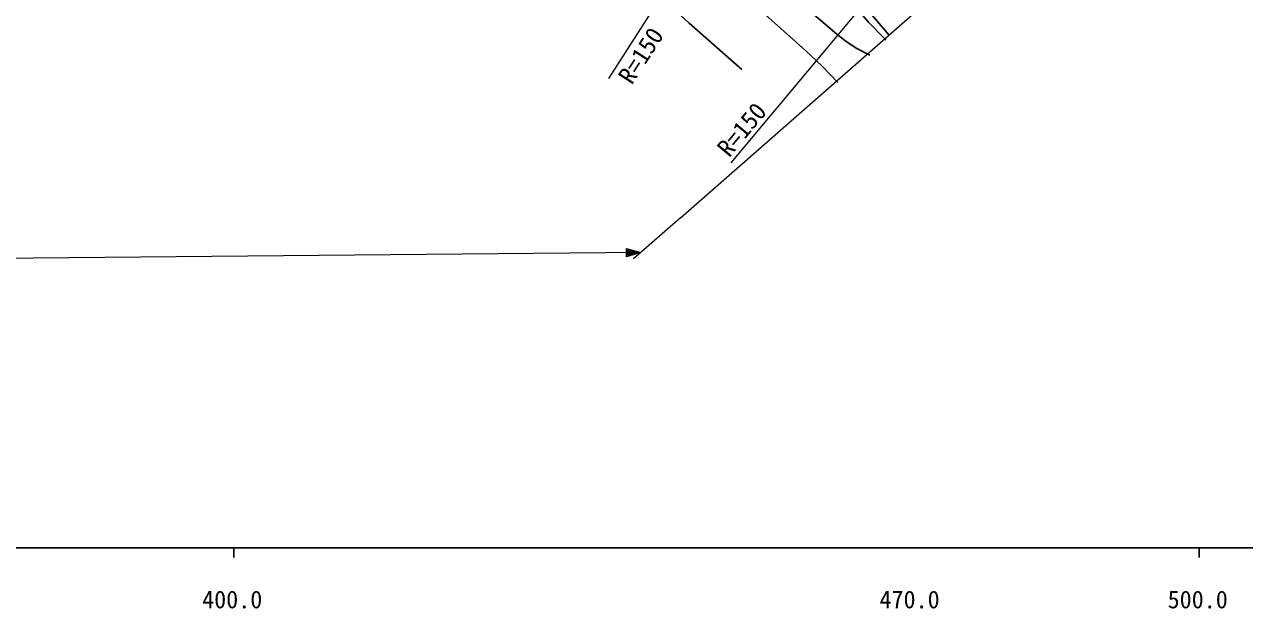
# Model space of a CAD drawing. Units: millimetres, scale not verified. Extents: x 40000 to 680000, y 20000 to 380000.
# Drawn here: x 446318 to 572700, y 198715 to 259266 of the extents above; entities that cross this region are included whole.
import ezdxf
from ezdxf.enums import TextEntityAlignment as Align

# ---------------------------------------------------------------- set-up
doc = ezdxf.new("R2010")
doc.units = ezdxf.units.MM
doc.header["$LTSCALE"] = 1000
for name, color, linetype, lineweight in [('M-BGD', 7, 'Continuous', 25), ('M-BMK-HTXT', 7, 'Continuous', 13), ('M-STR-HTXT', 7, 'Continuous', 13), ('M-TTL-BAND', 7, 'Continuous', 25)]:
    doc.layers.add(name, color=color, linetype=linetype, lineweight=lineweight)
doc.styles.add('ＭＳ ゴシック', font='')
doc.styles.get('ＭＳ ゴシック').set_extended_font_data('MS Gothic')

msp = doc.modelspace()

# ---------------------------------------------------------------- linework, layer by layer
at = {"layer": 'M-BGD'}
msp.add_line((531896, 262841), (535845, 258187), dxfattribs=at)
for points in [[(474059, 302434), (475229, 300110), (476437, 297936), (477407, 296419), (478516, 294893), (479790, 293351), (481145, 291877), (482883, 290146), (484800, 288390), (492272, 282433), (493786, 281126), (495368, 279618), (501921, 272560), (508690, 265562), (511796, 262526), (515160, 259388), (520626, 254596)], [(485815, 296134), (487202, 293929), (488674, 291788), (489877, 290260), (491193, 288754), (493801, 286006), (496491, 283318), (498388, 281543), (500440, 279771), (503366, 277346), (506091, 274960), (508880, 272378), (511888, 269741), (519447, 263639), (522405, 260851), (525620, 257970), (527271, 256516), (528930, 254920), (530567, 253245)], [(501913, 285304), (503292, 283090), (504752, 280940), (505816, 279567), (507004, 278218), (508837, 276367), (510621, 274709), (513030, 272602), (515658, 270447), (523111, 264588), (530481, 258244), (531423, 257495), (532530, 256755), (533870, 256062)], [(513829, 277464), (514768, 275919), (515792, 274443), (516662, 273418), (517654, 272430), (519411, 270904), (521448, 269280), (523538, 267738), (525680, 266288), (527849, 264855), (529837, 263422), (530925, 262535), (532085, 261434), (533761, 259504), (535435, 257754), (535553, 257639)]]:
    msp.add_lwpolyline(points, dxfattribs=at)
at = {"layer": 'M-BMK-HTXT'}
for p, q in [((506855, 253675), (523194, 279242)), ((519508, 244910), (538791, 268018))]:
    msp.add_line(p, q, dxfattribs=at)
at = {"layer": 'M-STR-HTXT'}
for p, q in [((514268, 239223), (565623, 284358)), ((514268, 239223), (509411, 234954)), ((510172, 235623), (377043, 234363)), ((508676, 235189), (508668, 236029)), ((508668, 236029), (510172, 235623)), ((510172, 235623), (508676, 235189)), ((508735, 235309), (508729, 235909)), ((508729, 235909), (509752, 235619)), ((509752, 235619), (508735, 235309)), ((508794, 235430), (508790, 235790)), ((508790, 235790), (509512, 235616)), ((509512, 235616), (508794, 235430)), ((508853, 235550), (508851, 235670)), ((508851, 235670), (509152, 235613)), ((509152, 235613), (508853, 235550))]:
    msp.add_line(p, q, dxfattribs=at)
at = {"layer": 'M-TTL-BAND'}
for p, q in [((40000, 205000), (579000, 205000)), ((468000, 205000), (468000, 204000)), ((568000, 205000), (568000, 204000))]:
    msp.add_line(p, q, dxfattribs=at)

# ---------------------------------------------------------------- texts
at = {"layer": 'M-BMK-HTXT', "style": 'ＭＳ ゴシック'}
for rotation, p in [(57.137, (509700, 252620)), (50.137, (519738, 245035))]:
    msp.add_text('R=150', height=1833, rotation=rotation, dxfattribs=at).set_placement(p, align=Align.BOTTOM_LEFT)
at = {"layer": 'M-TTL-BAND', "style": 'ＭＳ ゴシック'}
for s, p in [('400.0', (467844, 198195)), ('470.0', (538000, 198195)), ('500.0', (567844, 198195))]:
    msp.add_text(s, height=1833, dxfattribs=at).set_placement(p, align=Align.BOTTOM_CENTER)

doc.saveas('drawing.dxf')
